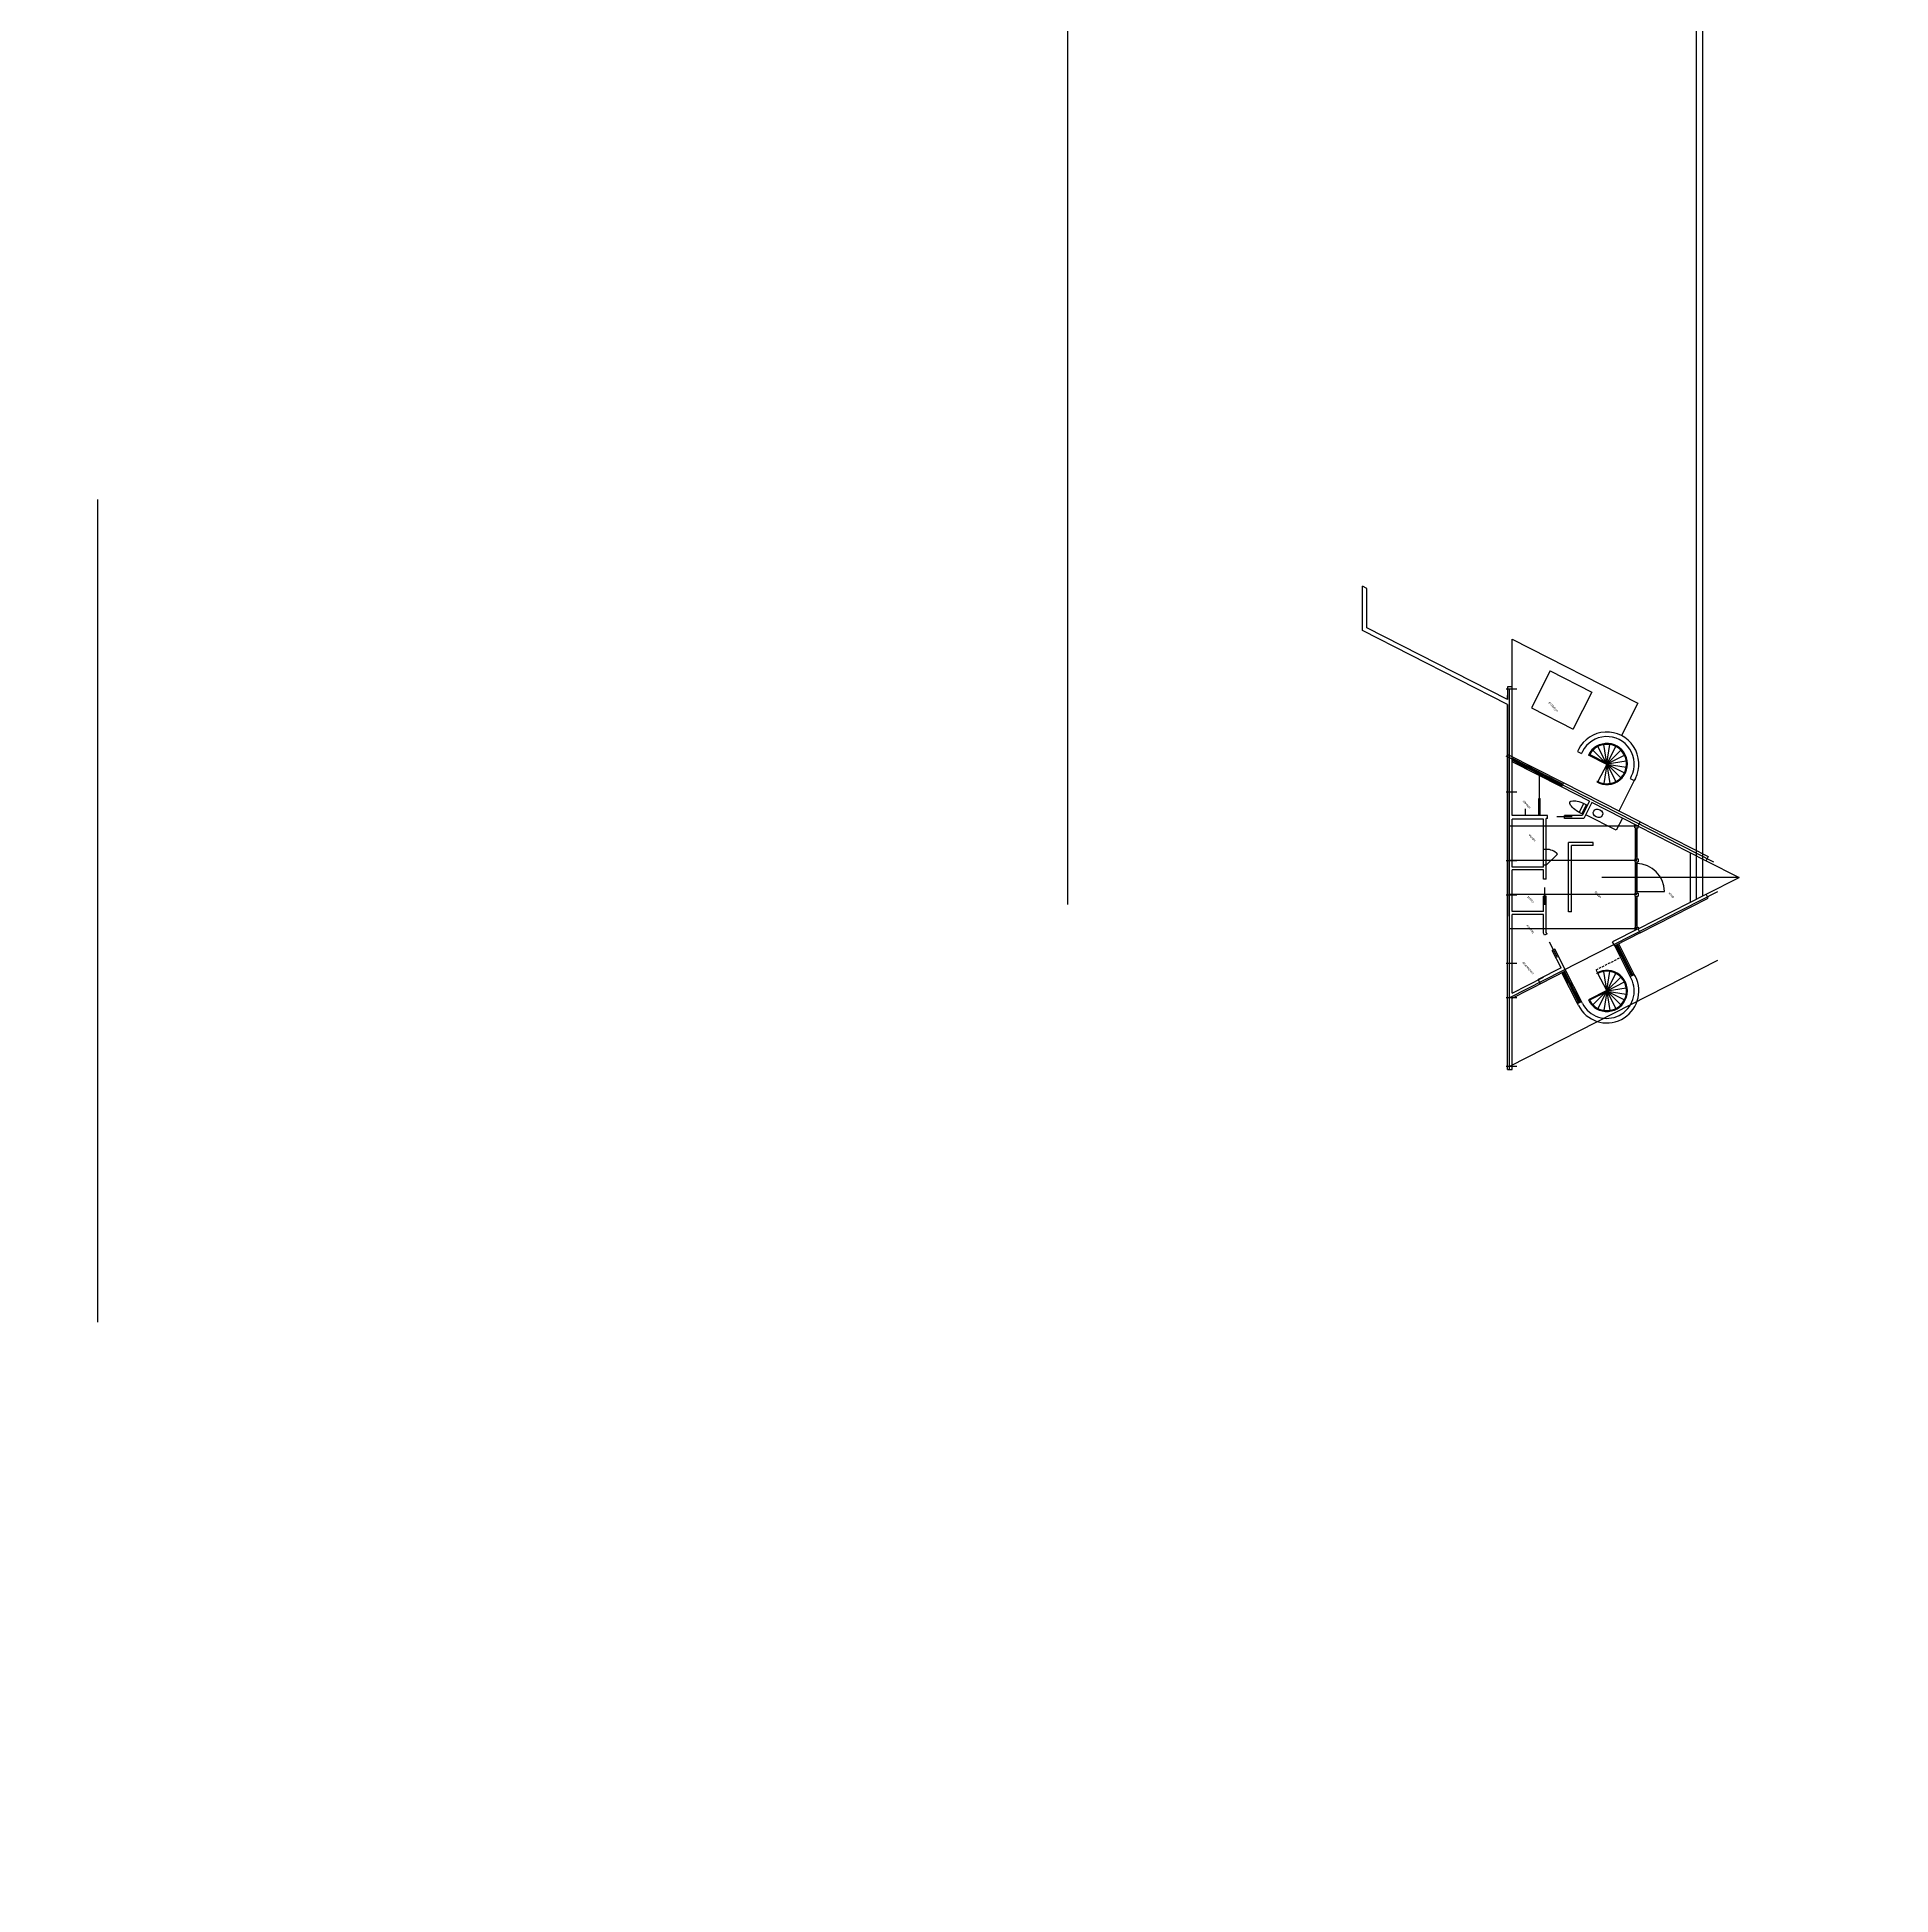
# Model space of a CAD drawing. Header units: inches. Extents: x -43639 to 75791, y -33466 to 47612.
# Drawn here: x 12663 to 15911, y 3738 to 6992 of the extents above; entities that cross this region are included whole.
import ezdxf

# ---------------------------------------------------------------- set-up
doc = ezdxf.new("R2010")
doc.units = ezdxf.units.IN
doc.header["$LTSCALE"] = 8
doc.header["$MEASUREMENT"] = 0
doc.linetypes.add('DASHED', pattern=[0.75, 0.5, -0.25])
for name, color, linetype in [('A-Elev', 7, 'CONTINUOUS'), ('A-fixtures', 140, 'CONTINUOUS'), ('A-millwork', 252, 'CONTINUOUS'), ('A-walls', 7, 'CONTINUOUS'), ('construction', 160, 'CONTINUOUS')]:
    doc.layers.add(name, color=color, linetype=linetype)
doc.styles.get("Standard").update_dxf_attribs({"font": 'txt', "height": 0.2})

msp = doc.modelspace()

# ---------------------------------------------------------------- linework, layer by layer
at = {"layer": 'A-Elev'}
msp.add_circle((15493.2, 7498.6, 24022.6), 15658.3, dxfattribs=at)
at = {"layer": 'A-fixtures'}
for p, q in [((15364.7, 5633.8, -8376), (15372.8, 5649.6, -8376)), ((15369.1, 5631.4, -8376), (15377.3, 5647.4, -8376))]:
    msp.add_line(p, q, dxfattribs=at)
at = {"layer": 'A-fixtures', "extrusion": (0, 0, -1)}
msp.add_ellipse((15373.2, 5639.4, -8376), major_axis=(-24.9, 12.7), ratio=0.321429, start_param=4.712389, end_param=7.853982, dxfattribs=at)
at = {"layer": 'A-millwork'}
for p, q in [((15429.6, 5602.5, -8376), (15376.1, 5629.7, -8376)), ((15440.5, 5623.9, -8376), (15429.6, 5602.5, -8376))]:
    msp.add_line(p, q, dxfattribs=at)
msp.add_arc((15307, 5541.2, -8376), 28, 45, 90, dxfattribs=at)
at = {"layer": 'A-walls'}
for p, q in [((12769.2, 6182), (12769.2, 4741.1)), ((14992.9, 6025.8, -5.9), (14984.9, 6029.9, 8370.1)), ((15239.2, 5831.8, 0), (14992.9, 5957.3, 0)), ((15239.2, 5822.8, 0), (14984.9, 5952.4, 0)), ((15239.2, 5853.8, -8376), (15239.2, 5831.8, -8376)), ((15247, 5853.8, 8370.1), (15239.2, 5853.8, 8370.1)), ((15239.2, 5831.8, -8376), (15239.2, 5838.4, -8376)), ((15247, 5628.4, -8376), (15247, 5853.8, -8376)), ((15239.2, 5822.8, -8376), (15239.2, 5452.1, -8376)), ((15239.2, 5183.8, -8376), (15239.2, 5822.8, -8376)), ((15247, 5728.6, -8376), (15274.6, 5714.6, -8376)), ((15363.2, 5744, 8370.1), (15361.4, 5740.4, 8370.1)), ((15361.4, 5740.4, 8370.1), (15368.5, 5736.8, 8370.1)), ((15370.4, 5740.4, 8370.1), (15368.5, 5736.8, 8370.1)), ((15247, 5725.3, -8376), (15273.2, 5711.9, -8376)), ((15271.2, 5714.6, -8376), (15250.4, 5725.3, -8376)), ((15302, 5699, -8376), (15273.9, 5713.3, -8376)), ((15302.3, 5699.6, -8376), (15274.2, 5713.9, -8376)), ((15302.6, 5700.3, -8376), (15274.6, 5714.6, -8376)), ((15301.3, 5697.6, -8376), (15332, 5682, -8376)), ((15302.6, 5700.3, -8376), (15305.3, 5698.9, -8376)), ((15332.4, 5682.6, -8376), (15304.3, 5696.9, -8376)), ((15332.7, 5683.3, -8376), (15304.6, 5697.6, -8376)), ((15455.9, 5696.8, 8370.1), (15454.1, 5693.2, 8370.1)), ((15332, 5682, -8376), (15334.7, 5680.6, -8376)), ((15333.4, 5684.6, -8376), (15336.1, 5683.3, -8376)), ((15382.6, 5653.4, -8376), (15333.6, 5678.4, -8376)), ((15471.4, 5617.1, -8376), (15337.2, 5685.5, -8376)), ((15454.1, 5693.2, 8370.1), (15461.2, 5689.6, 8370.1)), ((15463, 5693.2, 8370.1), (15461.2, 5689.6, 8370.1)), ((15306.1, 5628.4, -8376), (15247, 5628.4, -8376)), ((15270.1, 5640.4, -8376), (15270.1, 5628.4, -8376)), ((15294.1, 5628.4, -8376), (15294.1, 5658.4, -8376)), ((15294.1, 5658.4, -8376), (15296.1, 5658.4, -8376)), ((15296.1, 5628.4, -8376), (15296.1, 5658.4, -8376)), ((15309.1, 5628.4, -8376), (15306.1, 5628.4, -8376)), ((15309.1, 5623.4, -8376), (15309.1, 5628.4, -8376)), ((15369.9, 5628.4, -8376), (15339.1, 5628.4, -8376)), ((15467.7, 5610, -8376), (15387, 5651.1, -8376)), ((15247, 5538.2, -8376), (15247, 5622.2, -8376)), ((15302, 5622.2, -8376), (15247, 5622.2, -8376)), ((15302, 5569.2, -8376), (15302, 5622.2, -8376)), ((15307, 5569.2, -8376), (15307, 5623.4, -8376)), ((15309.1, 5623.4, -8376), (15307, 5623.4, -8376)), ((15352.6, 5625.9, -8376), (15325.6, 5625.9, -8376)), ((15372.9, 5623.4, -8376), (15339.1, 5623.4, -8376)), ((15462.2, 5609.9, -8370.1), (15462.2, 5612.6, -8370.1)), ((15462.2, 5607.1, -8370.1), (15462.2, 5609.9, -8370.1)), ((15462.2, 5607.1, -8370.1), (15467.7, 5607.1, -8370.1)), ((15463.4, 5604.1, -8370.1), (15463.4, 5607.1, -8370.1)), ((15463.4, 5604.1, -8370.1), (15466.4, 5604.1, -8370.1)), ((15464.9, 5555.6, -8370.1), (15464.9, 5604.1, -8370.1)), ((15466.4, 5604.1, -8370.1), (15466.4, 5607.1, -8370.1)), ((15471.4, 5617.1, 8370.1), (15467.6, 5609.8, 8370.1)), ((15467.7, 5607.1, -8370.1), (15467.7, 5609.8, -8370.1)), ((15307, 5569.2, -8376), (15302, 5569.2, -8376)), ((15389.2, 5581, -8376), (15346, 5581, -8376)), ((15389.2, 5576, -8376), (15351, 5576, -8376)), ((15389.2, 5576, -8376), (15389.2, 5581, -8376)), ((15302, 5538.2, -8376), (15247, 5538.2, -8376)), ((15247, 5460.2, -8376), (15247, 5533.2, -8376)), ((15302, 5533.2, -8376), (15247, 5533.2, -8376)), ((15302, 5538.2, -8376), (15302, 5541.2, -8376)), ((15307, 5541.2, -8376), (15302, 5541.2, -8376)), ((15302, 5517.2, -8376), (15302, 5533.2, -8376)), ((15307, 5541.2, -8376), (15326.8, 5561, -8376)), ((15307, 5517.2, -8376), (15307, 5543, -8376)), ((15462.2, 5552.6, -8370.1), (15462.2, 5549.9, -8370.1)), ((15462.2, 5552.6, -8370.1), (15467.7, 5552.6, -8370.1)), ((15462.2, 5549.9, -8370.1), (15462.2, 5547.1, -8370.1)), ((15462.2, 5547.1, -8370.1), (15467.7, 5547.1, -8370.1)), ((15466.4, 5555.6, -8370.1), (15463.4, 5555.6, -8370.1)), ((15463.4, 5552.6, -8370.1), (15463.4, 5555.6, -8370.1)), ((15463.4, 5544.1, -8370.1), (15463.4, 5547.1, -8370.1)), ((15463.4, 5544.1, -8370.1), (15466.4, 5544.1, -8370.1)), ((15464.9, 5495.6, -8370.1), (15464.9, 5544.1, -8370.1)), ((15466.4, 5552.6, -8370.1), (15466.4, 5555.6, -8370.1)), ((15466.4, 5544.1, -8370.1), (15466.4, 5547.1, -8370.1)), ((15467.7, 5552.6, -8370.1), (15467.7, 5547.1, -8370.1)), ((15307, 5517.2, -8376), (15302, 5517.2, -8376)), ((15304.5, 5472.2, -8376), (15304.5, 5502.2, -8376)), ((15307, 5487.2, -8376), (15302, 5487.2, -8376)), ((15302, 5460.2, -8376), (15302, 5487.2, -8376)), ((15307, 5423.7, -8376), (15307, 5487.2, -8376)), ((15462.2, 5492.6, -8370.1), (15467.7, 5492.6, -8370.1)), ((15462.2, 5492.6, -8370.1), (15462.2, 5489.9, -8370.1)), ((15462.2, 5489.9, -8370.1), (15462.2, 5487.1, -8370.1)), ((15462.2, 5487.1, -8370.1), (15467.7, 5487.1, -8370.1)), ((15463.4, 5492.6, -8370.1), (15463.4, 5495.6, -8370.1)), ((15466.4, 5495.6, -8370.1), (15463.4, 5495.6, -8370.1)), ((15463.4, 5484.1, -8370.1), (15463.4, 5487.1, -8370.1)), ((15463.4, 5484.1, -8370.1), (15466.4, 5484.1, -8370.1)), ((15464.9, 5435.6, -8370.1), (15464.9, 5484.1, -8370.1)), ((15465.4, 5495.6, -8376), (15513.9, 5495.6, -8376)), ((15466.4, 5492.6, -8370.1), (15466.4, 5495.6, -8370.1)), ((15466.4, 5484.1, -8370.1), (15466.4, 5487.1, -8370.1)), ((15467.7, 5492.6, -8370.1), (15467.7, 5487.1, -8370.1)), ((15302, 5460.2, -8376), (15247, 5460.2, -8376)), ((15302, 5455.2, -8376), (15247, 5455.2, -8376)), ((15247, 5317.2, -8376), (15247, 5455.2, -8376)), ((15302, 5422.5, -8376), (15302, 5455.2, -8376)), ((15351, 5459.9, -8376), (15346, 5459.9, -8376)), ((15463.4, 5432.6, -8370.1), (15463.4, 5435.6, -8370.1)), ((15466.4, 5435.6, -8370.1), (15463.4, 5435.6, -8370.1)), ((15466.4, 5432.6, -8370.1), (15466.4, 5435.6, -8370.1)), ((15303.9, 5418.8, 8370.1), (15302, 5422.5, 8370.1)), ((15308.4, 5421.1, 8370.1), (15303.9, 5418.8, 8370.1)), ((15308.4, 5421.1, 8370.1), (15307, 5423.7, 8370.1)), ((15326.6, 5379.8, 8370.1), (15312.9, 5406.6, 8370.1)), ((15467.7, 5429.8, 8370.1), (15423.2, 5407.1, 8370.1)), ((15426.8, 5400.1, 8370.1), (15423.2, 5407.1, 8370.1)), ((15471.4, 5422.7, 8370.1), (15426.8, 5400.1, 8370.1)), ((15429.7, 5399.9, 8370.1), (15429, 5401.2, 8370.1)), ((15429.7, 5399.9, 8370.1), (15432.4, 5401.2, 8370.1)), ((15432.4, 5401.2, 8370.1), (15431.7, 5402.6, 8370.1)), ((15431.7, 5400.9, 8370.1), (15432.1, 5400.2, 8370.1)), ((15462.2, 5432.6, -8370.1), (15462.2, 5429.9, -8370.1)), ((15462.2, 5432.6, -8370.1), (15467.7, 5432.6, -8370.1)), ((15462.2, 5429.9, -8370.1), (15462.2, 5427.1, -8370.1)), ((15462.2, 5429.9, 0), (15462.2, 5427.2, 0)), ((15467.7, 5432.6, -8370.1), (15467.7, 5429.8, -8370.1)), ((15471.4, 5422.7, 8370.1), (15467.7, 5429.8, 8370.1)), ((15322, 5394.3, 8370.1), (15317.5, 5392.1, 8370.1)), ((15333.1, 5361.5, 8370.1), (15317.5, 5392.1, 8370.1)), ((15341.3, 5356.5, 8370.1), (15322, 5394.3, 8370.1)), ((15430.7, 5399.5, 8370.1), (15430.4, 5400.2, 8370.1)), ((15432.1, 5400.2, 8370.1), (15430.7, 5399.5, 8370.1)), ((15439.8, 5383.4, 8370.1), (15431.4, 5399.9, 8370.1)), ((15438.8, 5382, 8370.1), (15441.5, 5383.4, 8370.1)), ((15439.5, 5380.7, 8370.1), (15438.8, 5382, 8370.1)), ((15440.5, 5383.7, 8370.1), (15439.1, 5383, 8370.1)), ((15439.5, 5382.4, 8370.1), (15439.1, 5383, 8370.1)), ((15439.5, 5380.7, 8370.1), (15442.2, 5382.1, 8370.1)), ((15440.5, 5383.7, 8370.1), (15440.8, 5383.1, 8370.1)), ((15456.9, 5349.7, 8370.1), (15440.8, 5381.4, 8370.1)), ((15442.2, 5382.1, 8370.1), (15441.5, 5383.4, 8370.1)), ((15247, 5317.2, -8376), (15302, 5345.3, -8376)), ((15247, 5308.3, -8376), (15307, 5338.9, -8376)), ((15333.1, 5361.5, 8370.1), (15293, 5341, 8370.1)), ((15296.7, 5333.8, 8370.1), (15293, 5341, 8370.1)), ((15341.3, 5356.5, 8370.1), (15296.7, 5333.8, 8370.1)), ((15337.1, 5352.6, 8370.1), (15336.4, 5354, 8370.1)), ((15339.7, 5354, 8370.1), (15337.1, 5352.6, 8370.1)), ((15337.7, 5353, 8370.1), (15338.1, 5352.3, 8370.1)), ((15338.1, 5352.3, 8370.1), (15339.4, 5353, 8370.1)), ((15347.1, 5336.2, 8370.1), (15338.7, 5352.7, 8370.1)), ((15339.7, 5354, 8370.1), (15339.1, 5355.3, 8370.1)), ((15339.4, 5353, 8370.1), (15339.1, 5353.7, 8370.1)), ((15348.8, 5336.2, 8370.1), (15346.1, 5334.8, 8370.1)), ((15346.5, 5335.8, 8370.1), (15347.8, 5336.5, 8370.1)), ((15346.5, 5335.8, 8370.1), (15346.8, 5335.2, 8370.1)), ((15348.1, 5335.8, 8370.1), (15347.8, 5336.5, 8370.1)), ((15349.5, 5334.8, 8370.1), (15348.8, 5336.2, 8370.1)), ((15454.1, 5346.6, 8370.1), (15461.2, 5350.2, 8370.1)), ((15455.9, 5343, 8370.1), (15454.1, 5346.6, 8370.1)), ((15455.6, 5349.1, 8370.1), (15458.3, 5350.4, 8370.1)), ((15456.3, 5347.7, 8370.1), (15455.6, 5349.1, 8370.1)), ((15459, 5349.1, 8370.1), (15458.3, 5350.4, 8370.1)), ((15463, 5346.6, 8370.1), (15461.2, 5350.2, 8370.1)), ((15247, 5183.8, -8376), (15247, 5308.3, -8376)), ((15346.8, 5333.5, 8370.1), (15346.1, 5334.8, 8370.1)), ((15349.5, 5334.8, 8370.1), (15346.8, 5333.5, 8370.1)), ((15364.3, 5302.5, 8370.1), (15348.2, 5334.2, 8370.1)), ((15361.4, 5299.4, 8370.1), (15368.5, 5303, 8370.1)), ((15362.9, 5301.9, 8370.1), (15365.6, 5303.2, 8370.1)), ((15366.3, 5301.9, 8370.1), (15365.6, 5303.2, 8370.1)), ((15370.4, 5299.4, 8370.1), (15368.5, 5303, 8370.1)), ((15363.2, 5295.8, 8370.1), (15361.4, 5299.4, 8370.1)), ((15363.6, 5300.5, 8370.1), (15362.9, 5301.9, 8370.1)), ((15239.2, 5183.8, -8376), (15247, 5183.8, -8376))]:
    msp.add_line(p, q, dxfattribs=at)
at = {"layer": 'A-walls', "color": 7}
for p, q in [((14984.9, 5952.4, 8370.1), (14984.9, 6029.9, 8370.1)), ((14992.9, 5957.3, -5.9), (14992.9, 6025.8, -5.9)), ((15251, 5726.6, -8376), (15249.7, 5723.9, -8376)), ((15271.9, 5716, -8376), (15270.5, 5713.3, -8376)), ((15274.6, 5714.6, -8376), (15273.2, 5711.9, -8376)), ((15302.6, 5700.3, -8376), (15301.3, 5697.6, -8376)), ((15305.3, 5698.9, -8376), (15304, 5696.3, -8376)), ((15333.4, 5684.6, -8376), (15332, 5682, -8376)), ((15337.2, 5685.5, -8376), (15333.6, 5678.4, -8376)), ((15382.6, 5653.4, -8376), (15369.9, 5628.4, -8376)), ((15387, 5651.1, -8376), (15372.9, 5623.4, -8376)), ((15346, 5459.9, -8376), (15346, 5581, -8376)), ((15351, 5459.9, -8376), (15351, 5576, -8376))]:
    msp.add_line(p, q, dxfattribs=at)
at = {"layer": 'A-walls', "color": 253}
for p, q in [((15247, 5937.2, -8376), (15467.3, 5824.9, -8376)), ((15247, 5853.8, 8370.1), (15247, 5937.2, 8370.1)), ((15467.3, 5824.9, 8370.1), (15438.6, 5768.5, 8370.1)), ((15337.2, 5685.5, -16752), (15239.2, 5735.4, -16752)), ((15412.8, 5718, 8370.1), (15380.7, 5734.3, 8370.1)), ((15413.5, 5719.3, 8370.1), (15382.7, 5735, 8370.1)), ((15333.6, 5678.4, -16752), (15247, 5722.5, -16752)), ((15301.3, 5697.6, -8376), (15273.2, 5711.9, -8376)), ((15333.4, 5684.6, -8376), (15305.3, 5698.9, -8376)), ((15396.1, 5688.6, 8370.1), (15395.5, 5687.3, 8370.1)), ((15461.2, 5689.6, 8370.1), (15434, 5636.2, 8370.1)), ((15339.1, 5623.4, -8376), (15339.1, 5628.4, -8376)), ((15463.4, 5555.6, -8370.1), (15463.4, 5604.1, -8370.1)), ((15466.4, 5555.6, -8370.1), (15466.4, 5604.1, -8370.1)), ((15467.7, 5610, 8370.1), (15586.9, 5549.3, 8370.1)), ((15471.4, 5617.1, 8370.1), (15590.5, 5556.4, 8370.1)), ((15302, 5541.2, -8376), (15302, 5569.2, -8376)), ((15307, 5543, -8376), (15307, 5571, -8376)), ((15559.4, 5476.4, -8376), (15559.4, 5563.3, -8376)), ((15463.4, 5495.6, -8370.1), (15463.4, 5544.1, -8370.1)), ((15466.4, 5495.6, -8370.1), (15466.4, 5544.1, -8370.1)), ((15590.5, 5556.4, -8376), (15586.9, 5549.4, -8376)), ((15463.4, 5435.6, -8370.1), (15463.4, 5484.1, -8370.1)), ((15466.4, 5435.6, -8370.1), (15466.4, 5484.1, -8370.1)), ((15467.7, 5429.8, 8370.1), (15586.9, 5490.5, 8370.1)), ((15471.4, 5422.7, 8370.1), (15590.5, 5483.4, 8370.1)), ((15590.5, 5483.4, -8376), (15586.9, 5490.4, -8376)), ((15461.2, 5350.2, 8370.1), (15433.9, 5403.7, 8370.1)), ((15454.1, 5346.6, 8370.1), (15426.8, 5400.1, 8370.1)), ((15361.4, 5299.4, 8370.1), (15334.2, 5352.8, 8370.1)), ((15368.5, 5303, 8370.1), (15341.3, 5356.5, 8370.1)), ((15396.1, 5351.2, 8370.1), (15395.5, 5352.6, 8370.1)), ((15412.8, 5321.9, 8370.1), (15380.7, 5305.5, 8370.1)), ((15413.5, 5320.5, 8370.1), (15382.7, 5304.9, 8370.1))]:
    msp.add_line(p, q, dxfattribs=at)
at = {"layer": 'A-walls', "color": 252}
for p, q in [((15313.8, 5881.7, -16752), (15280.9, 5817.2, -16752)), ((15313.8, 5881.7, -16752), (15386.8, 5844.5, -16752)), ((15386.8, 5844.5, -16752), (15353.9, 5780, -16752)), ((15280.9, 5817.1, -16752), (15353.9, 5779.9, -16752)), ((15411.4, 5720.3, 8370.1), (15388.7, 5743, 8370.1)), ((15412.5, 5719.8, 8370.1), (15397.5, 5749.4, 8370.1)), ((15413, 5719.5, 8370.1), (15407.7, 5752.7, 8370.1)), ((15413.3, 5719.4, 8370.1), (15418.5, 5752.7, 8370.1)), ((15413.5, 5719.3, 8370.1), (15428.8, 5749.4, 8370.1)), ((15413.7, 5719.2, 8370.1), (15437.5, 5743, 8370.1)), ((15413.8, 5719, 8370.1), (15443.9, 5734.3, 8370.1)), ((15295, 5658.4, -8376), (15295, 5698, -8376)), ((15412.8, 5718, 8370.1), (15397.5, 5687.9, 8370.1)), ((15413, 5717.9, 8370.1), (15407.7, 5684.5, 8370.1)), ((15413.2, 5717.9, 8370.1), (15418.5, 5684.5, 8370.1)), ((15413.5, 5718, 8370.1), (15428.8, 5687.9, 8370.1)), ((15413.7, 5718.1, 8370.1), (15437.5, 5694.2, 8370.1)), ((15413.8, 5718.3, 8370.1), (15443.9, 5703, 8370.1)), ((15413.9, 5718.7, 8370.1), (15447.2, 5724, 8370.1)), ((15413.9, 5718.5, 8370.1), (15447.2, 5713.2, 8370.1)), ((15586.9, 5549.3, -8376), (15644.7, 5519.9, -8376)), ((15586.9, 5490.5, -8376), (15644.7, 5519.9, -8376)), ((15441.5, 5383.4, 8370.1), (15432.4, 5401.2, 8370.1)), ((15438.8, 5382, 8370.1), (15429.7, 5399.9, 8370.1)), ((15439.1, 5383, 8370.1), (15430.7, 5399.5, 8370.1)), ((15440.5, 5383.7, 8370.1), (15432.1, 5400.2, 8370.1)), ((15455.6, 5349.1, 8370.1), (15439.5, 5380.7, 8370.1)), ((15458.3, 5350.4, 8370.1), (15442.2, 5382.1, 8370.1)), ((15346.1, 5334.8, 8370.1), (15337.1, 5352.6, 8370.1)), ((15346.5, 5335.8, 8370.1), (15338.1, 5352.3, 8370.1)), ((15347.8, 5336.5, 8370.1), (15339.4, 5353, 8370.1)), ((15348.8, 5336.2, 8370.1), (15339.7, 5354, 8370.1)), ((15412.8, 5321.9, 8370.1), (15397.5, 5351.9, 8370.1)), ((15413, 5321.9, 8370.1), (15407.7, 5355.3, 8370.1)), ((15413.2, 5321.9, 8370.1), (15418.5, 5355.3, 8370.1)), ((15413.5, 5321.9, 8370.1), (15428.8, 5351.9, 8370.1)), ((15413.7, 5321.7, 8370.1), (15437.5, 5345.6, 8370.1)), ((15413.8, 5321.5, 8370.1), (15443.9, 5336.9, 8370.1)), ((15362.9, 5301.9, 8370.1), (15346.8, 5333.5, 8370.1)), ((15365.6, 5303.2, 8370.1), (15349.5, 5334.8, 8370.1)), ((15411.4, 5319.5, 8370.1), (15388.7, 5296.8, 8370.1)), ((15412.5, 5320.1, 8370.1), (15397.5, 5290.5, 8370.1)), ((15413, 5320.3, 8370.1), (15407.7, 5287.1, 8370.1)), ((15413.3, 5320.4, 8370.1), (15418.5, 5287.1, 8370.1)), ((15413.5, 5320.5, 8370.1), (15428.8, 5290.5, 8370.1)), ((15413.7, 5320.7, 8370.1), (15437.5, 5296.8, 8370.1)), ((15413.8, 5320.9, 8370.1), (15443.9, 5305.5, 8370.1)), ((15413.9, 5321.3, 8370.1), (15447.2, 5326.6, 8370.1)), ((15413.9, 5321.1, 8370.1), (15447.2, 5315.8, 8370.1))]:
    msp.add_line(p, q, dxfattribs=at)
at = {"layer": 'A-walls', "color": 5}
for p, q in [((15255.2, 5849.8, -5.9), (15236.5, 5849.8, -5.9)), ((15242.7, 5183.8, -8376), (15242.7, 5849.1, -8376)), ((15600.6, 5546.8, -8376), (15236.5, 5732.3, -8376)), ((15255.2, 5669.1, -8376), (15236.5, 5669.1, -8376)), ((15465.5, 5609.9, -8376), (15242.7, 5609.9, -8376)), ((15255.2, 5549.1, -8376), (15236.5, 5549.1, -8376)), ((15465.5, 5549.9, -8376), (15242.7, 5549.9, -8376)), ((15255.2, 5489.1, -8376), (15236.5, 5489.1, -8376)), ((15606.8, 5494.7, -8376), (15242.7, 5309.1, -8376)), ((15465.5, 5489.9, -8376), (15242.7, 5489.9, -8376)), ((15460, 5489.9, -8376), (15381.8, 5489.9, -8376)), ((15465.5, 5429.9, -8376), (15242.7, 5429.9, -8376)), ((15255.2, 5369.1, -8376), (15236.5, 5369.1, -8376)), ((15606.8, 5374.7, -8376), (15242.7, 5189.1, -8376)), ((15255.2, 5309.1, -8376), (15236.5, 5309.1, -8376)), ((15255.2, 5189.1, -8376), (15236.5, 5189.1, -8376))]:
    msp.add_line(p, q, dxfattribs=at)
at = {"layer": 'A-walls', "color": 253, "linetype": 'DASHED'}
for p, q in [((15559.4, 5476.4, -16752), (15559.4, 5563.3, -16752)), ((15394.3, 5358.2, 8370.1), (15437.1, 5380, 8370.1)), ((15396.8, 5353.3, 8370.1), (15394.3, 5358.2, 8370.1))]:
    msp.add_line(p, q, dxfattribs=at)
at = {"layer": 'A-walls', "color": 253, "linetype": 'Continuous'}
for p, q in [((15570.4, 5482, -16752), (15570.4, 5557.7, -16752)), ((15581.4, 5487.6, -25128), (15581.4, 5552.1, -25128))]:
    msp.add_line(p, q, dxfattribs=at)
at = {"layer": 'A-walls'}
for centre, radius, start, end in [((15413.1, 5718.6, 8370.1), 56, 333, 153), ((15413.1, 5718.6, 8370.1), 48, 333, 153), ((15413.1, 5718.6, 8370.1), 0.75, 243, 63), ((15413.1, 5321.2, 8370.1), 56, 207, 27), ((15413.1, 5321.2, 8370.1), 48, 207, 27), ((15413.1, 5321.2, 8370.1), 0.75, 297, 117)]:
    msp.add_arc(centre, radius, start, end, dxfattribs=at)
at = {"layer": 'A-walls', "color": 253}
for centre, radius, start, end in [((15413.1, 5718.6, 8370.1), 36, 240.612, 154.1937), ((15413.1, 5718.6, 8370.1), 34.5, 240.5081, 151.7543), ((15465.4, 5495.6, -8376), 48.5, 0, 90), ((15413.1, 5321.2, 8370.1), 36, 205.8063, 119.388), ((15413.1, 5321.2, 8370.1), 34.5, 208.2457, 119.4919)]:
    msp.add_arc(centre, radius, start, end, dxfattribs=at)
msp.add_ellipse((15397.6, 5632.3, -8376), major_axis=(7.57, -3.86), ratio=0.823529, dxfattribs=at)
at = {"layer": 'construction'}
for p, q in [((14468.3, 8762.8), (14468.3, 5472.5)), ((15570.4, 5515.9, -16752), (15570.4, 8640.9, -16752)), ((15581.4, 5515.9, -25128), (15581.4, 8640.9, -25128)), ((15644.7, 5519.9, -8376), (15404.1, 5519.9, -8376))]:
    msp.add_line(p, q, dxfattribs=at)

# ---------------------------------------------------------------- texts
at = {"layer": 'A-walls'}
for s, p in [('whirlpool', (15327.9, 5811.8, -8376)), ('shower', (15279.6, 5642.5, -336)), ('sauna', (15288.3, 5584.8, -336)), ('closet', (15285.8, 5477, -8376)), ('sitting', (15403.4, 5485.2, -8376)), ('deck', (15531.3, 5485.5, -8376)), ('laundry', (15285.8, 5424, -8376)), ('mechanical', (15285.8, 5351.9, -8376))]:
    msp.add_text(s, height=4, rotation=132.149, dxfattribs=at).set_placement(p)

doc.saveas('drawing.dxf')
